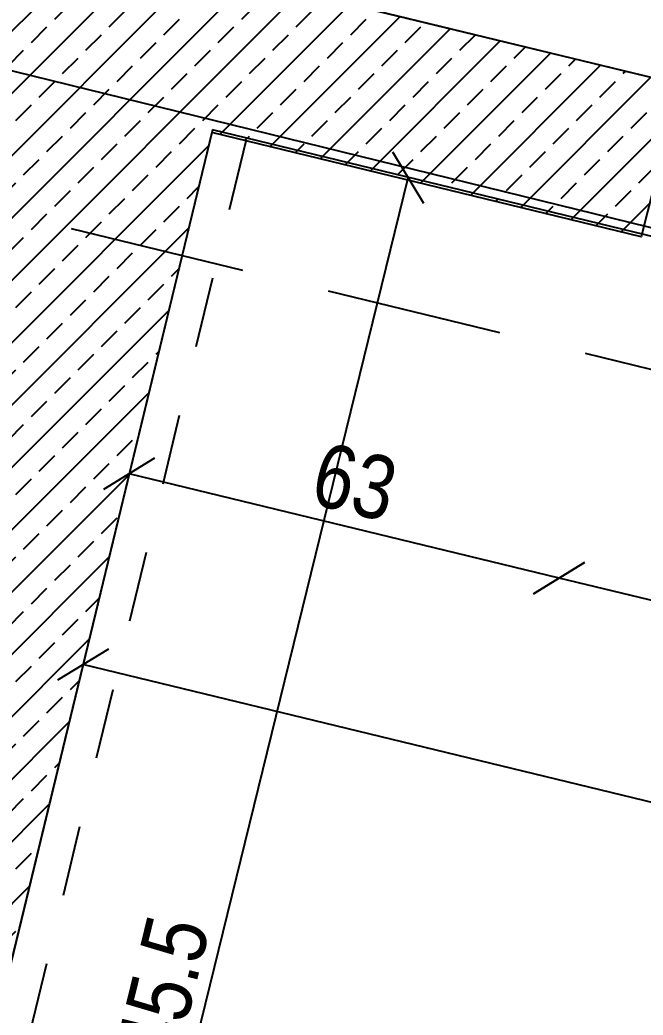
# Model space of a CAD drawing. Header units: metres. Extents: x 493 to 630, y -132 to -15.
# Drawn here: x 552.449 to 553.333, y -41.246 to -39.835 of the extents above; entities that cross this region are included whole.
import ezdxf

# ---------------------------------------------------------------- set-up
doc = ezdxf.new("R2010")
doc.units = ezdxf.units.M
doc.header["$MEASUREMENT"] = 0
doc.header["$PDMODE"] = 3
doc.linetypes.add('HIDDEN2', pattern=[0.1875, 0.125, -0.0625])
for name, color, linetype in [('a_caramida', 2, 'Continuous'), ('a_cote_50', 9, 'Continuous'), ('a_pereti_hasuri', 253, 'Continuous'), ('a_punctat', 40, 'HIDDEN2'), ('a_scari_punctat', 40, 'HIDDEN2')]:
    doc.layers.add(name, color=color, linetype=linetype)
doc.layers.add('a_suprafete', color=7, linetype='Continuous', plot=False)
doc.styles.get("Standard").update_dxf_attribs({"font": 'ARIALN.TTF'})
doc.dimstyles.new('50 cote', dxfattribs={"dimtxt": 0.09, "dimasz": 0.06, "dimexe": 0, "dimexo": 0, "dimgap": 0.018, "dimtad": 1, "dimdec": 1, "dimlfac": 100, "dimrnd": 0.5, "dimdsep": 46, "dimtxsty": 'Standard', "dimblk": 'OBLIQUE', "dimcen": 0.00045, "dimclrd": 256, "dimclrt": 4, "dimadec": 1, "dimazin": 0, "dimtfac": 1, "dimtdec": 1, "dimtix": 1, "dimtofl": 0, "dimtmove": 0, "dimatfit": 3, "dimldrblk": 'OBLIQUE', "dimfxl": 0, "dimtolj": 1, "dimtzin": 0, "dimarcsym": 0})

# ---------------------------------------------------------------- blocks, each defined once
blk = doc.blocks.new('_Oblique')
at = {"color": 0, "linetype": 'ByBlock', "lineweight": -2}
blk.add_line((-0.5, -0.5), (0.5, 0.5), dxfattribs=at)
blk = doc.blocks.new('*D994')
at = {"layer": 'a_cote_50', "lineweight": -2, "ltscale": 0.3}
blk.add_line((552.8734, -39.616), (553.4274, -39.7503), dxfattribs=at)
at = {"layer": 'Defpoints', "color": 0, "ltscale": 0.3}
for p in [(552.8415, -39.7475), (553.4274, -39.7503), (553.3678, -39.996)]:
    blk.add_point(p, dxfattribs=at)
at = {"layer": 'a_cote_50', "lineweight": -2, "ltscale": 0.3, "xscale": 0.06, "yscale": 0.06, "zscale": 0.06}
for p, rotation in [((552.8734, -39.616), 166.377069906227), ((553.4274, -39.7503), 346.377069906227)]:
    blk.add_blockref('_Oblique', p, dxfattribs=dict(at, rotation=rotation))
at = {"layer": 'a_cote_50', "color": 4, "ltscale": 0.3, "insert": (553.1654, -39.6212), "char_height": 0.09, "attachment_point": 5, "rotation": 346.3771}
blk.add_mtext('\\A1;57', dxfattribs=at)
blk = doc.blocks.new('*D1179')
at = {"layer": 'a_cote_50', "lineweight": -2, "ltscale": 0.3}
blk.add_line((-3.8531, -14.9061), (-4.4631, -14.7582), dxfattribs=at)
at = {"layer": 'Defpoints', "color": 0, "ltscale": 0.3}
for p in [(-4.3449, -14.2703), (-3.7348, -14.4182), (-4.4631, -14.7582)]:
    blk.add_point(p, dxfattribs=at)
at = {"layer": 'a_cote_50', "lineweight": -2, "ltscale": 0.3, "xscale": 0.06, "yscale": 0.06, "zscale": 0.06}
for p, rotation in [((-4.4631, -14.7582), 166.377069906232), ((-3.8531, -14.9061), 346.377069906232)]:
    blk.add_blockref('_Oblique', p, dxfattribs=dict(at, rotation=rotation))
at = {"layer": 'a_cote_50', "color": 4, "ltscale": 0.3, "insert": (-4.143, -14.77), "char_height": 0.09, "attachment_point": 5, "rotation": 346.3771}
blk.add_mtext('\\A1;63', dxfattribs=at)
blk = doc.blocks.new('*D1180')
at = {"layer": 'a_cote_50', "lineweight": -2, "ltscale": 0.3}
blk.add_line((-4.6524, -16.722), (-4.0671, -14.3386), dxfattribs=at)
at = {"layer": 'Defpoints', "color": 0, "ltscale": 0.3}
for p in [(-4.3449, -14.2703), (-4.0671, -14.3386), (-4.9302, -16.6538)]:
    blk.add_point(p, dxfattribs=at)
at = {"layer": 'a_cote_50', "lineweight": -2, "ltscale": 0.3, "xscale": 0.06, "yscale": 0.06, "zscale": 0.06}
for p, rotation in [((-4.0671, -14.3386), 76.2016449080761), ((-4.6524, -16.722), 256.201644908076)]:
    blk.add_blockref('_Oblique', p, dxfattribs=dict(at, rotation=rotation))
at = {"layer": 'a_cote_50', "color": 4, "ltscale": 0.3, "insert": (-4.4219, -15.515), "char_height": 0.09, "attachment_point": 5, "rotation": 76.2016}
blk.add_mtext('\\A1;245.5', dxfattribs=at)
blk = doc.blocks.new('*D1206')
at = {"layer": 'a_cote_50', "lineweight": -2, "ltscale": 0.3}
blk.add_line((0.0117, -16.129), (-4.5287, -15.0287), dxfattribs=at)
at = {"layer": 'Defpoints', "color": 0, "ltscale": 0.3}
for p in [(-4.345, -14.2708), (-4.5287, -15.0287), (0.1954, -15.3712)]:
    blk.add_point(p, dxfattribs=at)
at = {"layer": 'a_cote_50', "lineweight": -2, "ltscale": 0.3, "xscale": 0.06, "yscale": 0.06, "zscale": 0.06}
for p, rotation in [((-4.5287, -15.0287), 166.3770699062299), ((0.0117, -16.129), 346.3770699062299)]:
    blk.add_blockref('_Oblique', p, dxfattribs=dict(at, rotation=rotation))
at = {"layer": 'a_cote_50', "color": 4, "ltscale": 0.3, "insert": (-2.2434, -15.5167), "char_height": 0.09, "attachment_point": 5, "rotation": 346.3771}
blk.add_mtext('\\A1;467', dxfattribs=at)
blk = doc.blocks.new('*D1208')
at = {"layer": 'a_cote_50', "lineweight": -2, "ltscale": 0.3}
blk.add_line((-1.4027, -15.4999), (-3.8531, -14.9061), dxfattribs=at)
at = {"layer": 'Defpoints', "color": 0, "ltscale": 0.3}
for p in [(-3.7348, -14.4182), (-3.8531, -14.9061), (-1.2846, -15.0125)]:
    blk.add_point(p, dxfattribs=at)
at = {"layer": 'a_cote_50', "lineweight": -2, "ltscale": 0.3, "xscale": 0.06, "yscale": 0.06, "zscale": 0.06}
for p, rotation in [((-3.8531, -14.9061), 166.377069906232), ((-1.4027, -15.4999), 346.377069906232)]:
    blk.add_blockref('_Oblique', p, dxfattribs=dict(at, rotation=rotation))
at = {"layer": 'a_cote_50', "color": 4, "ltscale": 0.3, "insert": (-2.6128, -15.1409), "char_height": 0.09, "attachment_point": 5, "rotation": 346.3771}
blk.add_mtext('\\A1;252', dxfattribs=at)
blk = doc.blocks.new('COTE EXY')
at = {"layer": 'a_cote_50', "ltscale": 0.3}
for p1, p2, distance, picture, middle in [((-4.9302, -16.6538), (-4.3449, -14.2703), -0.286, '*D1180', (-4.4219, -15.515)), ((0.1954, -15.3712), (-4.345, -14.2708), 0.7798, '*D1206', (-2.2434, -15.5167))]:
    dim = blk.add_aligned_dim(p1=p1, p2=p2, distance=distance, dimstyle='50 cote', dxfattribs=at)
    dim.commit()
    dim.dimension.update_dxf_attribs({"geometry": picture, "text_midpoint": middle})
for base, p1, p2, picture, middle in [((-4.4631, -14.7582), (-3.7348, -14.4182), (-4.3449, -14.2703), '*D1179', (-4.143, -14.77)), ((-3.8531, -14.9061), (-1.2846, -15.0125), (-3.7348, -14.4182), '*D1208', (-2.6128, -15.1409))]:
    dim = blk.add_linear_dim(base=base, p1=p1, p2=p2, angle=346.3771, dimstyle='50 cote', override={"dimtmove": 1}, dxfattribs=at)
    dim.commit()
    dim.dimension.update_dxf_attribs({"geometry": picture, "text_midpoint": middle})

msp = doc.modelspace()

# ---------------------------------------------------------------- hatches: boundary and pattern name
at = {"layer": 'a_pereti_hasuri', "ltscale": 0.3}
h = msp.add_hatch(dxfattribs=at)
h.set_pattern_fill('ANSI33', color=256, scale=0.25, style=0)
h.set_pattern_definition([(45, (-4876.954644, 8292.469365), (-0.04419417382, 0.04419417382), []), (45, (-4876.91045, 8292.469365), (-0.04419417382, 0.04419417382), [0.03125, -0.015625])])
h.paths.add_polyline_path([(551.5892, -42.2413), (551.7901, -41.4122), (552.0525, -41.4758), (552.4011, -40.0374), (552.1387, -39.9738), (552.2471, -39.5268), (552.8594, -39.6752), (552.8311, -39.7918), (553.3851, -39.926), (553.3306, -40.1424), (552.7212, -39.9947), (552.1442, -42.3758)])

# ---------------------------------------------------------------- linework, layer by layer
at = {"layer": 'a_caramida', "ltscale": 0.3}
msp.add_lwpolyline([(551.5892, -42.2413), (551.7901, -41.4122), (551.7901, -41.4122), (552.0525, -41.4758), (552.4011, -40.0374), (552.1387, -39.9738), (552.2471, -39.5268), (552.8594, -39.6752), (552.8311, -39.7918), (553.3851, -39.926), (553.3306, -40.1424), (552.7212, -39.9947), (552.1442, -42.3758)], close=True, dxfattribs=at)
at = {"layer": 'a_cote_50', "ltscale": 0.3}
for points in [[(557.296, -51.3164), (557.2625, -41.0914), (552.7221, -39.991), (552.1442, -42.3758), (548.0526, -41.3842), (548.6367, -38.9739), (536.881, -36.125), (538.1811, -30.7603), (536.2374, -30.2892), (536.1417, -21.4451), (539.835, -22.3547), (539.9527, -21.8688), (568.5645, -28.8028), (567.4818, -40.5631), (570.7455, -40.2911), (570.7455, -40.6911), (570.9553, -40.6911), (570.9553, -47.6311), (570.6253, -47.6311), (570.6253, -59.2511)], [(568.7453, -89.1211), (570.9453, -89.1211), (570.9453, -40.2745), (567.4818, -40.5631), (568.5645, -28.8028), (539.9527, -21.8688), (539.835, -22.3547), (536.1514, -21.462), (536.2469, -30.2915), (538.1811, -30.7603), (536.881, -36.125), (548.6367, -38.9739), (557.2625, -41.0914), (557.2618, -51.3164), (560.1356, -51.3166), (560.1356, -58.222), (560.1356, -71.7996), (557.2551, -71.7996), (557.3251, -78.5696), (553.7851, -78.5696), (553.7851, -89.1211), (570.9453, -89.1211)]]:
    msp.add_lwpolyline(points, dxfattribs=at)
at = {"layer": 'a_punctat', "ltscale": 0.5}
msp.add_lwpolyline([(548.5881, -38.9622), (547.9922, -41.421), (552.181, -42.4361), (552.7698, -40.0065)], dxfattribs=at)
at = {"layer": 'a_scari_punctat', "ltscale": 2}
msp.add_lwpolyline([(556.4463, -52.0265), (556.4099, -41.0734), (536.4549, -36.2373), (537.7544, -30.8753), (536.2493, -30.5106), (536.1456, -20.9233), (539.5781, -21.7688), (539.6955, -21.2841), (568.9594, -28.3762), (567.976, -39.045), (571.6331, -38.7496), (571.6331, -39.2176), (571.9632, -39.2176), (571.9695, -48.4811)], dxfattribs=at)
at = {"layer": 'a_suprafete', "ltscale": 0.3}
msp.add_lwpolyline([(552.8311, -39.7918), (554.1836, -34.2957), (557.7625, -35.1528), (556.8133, -39.0694), (556.8159, -39.0583), (556.4929, -40.3911), (556.4443, -40.3794), (556.3784, -40.6515)], close=True, dxfattribs=at)

# ---------------------------------------------------------------- block references
at = {"layer": 'a_cote_50'}
msp.add_blockref('COTE EXY', (557.0671, -25.7202), dxfattribs=at)

# ---------------------------------------------------------------- dimensions: what is measured, and where the dimension line sits
at = {"layer": 'a_cote_50', "ltscale": 0.3}
dim = msp.add_linear_dim(base=(553.4274, -39.7503), p1=(552.8415, -39.7475), p2=(553.3678, -39.996), angle=166.3771, dimstyle='50 cote', override={"dimtmove": 1}, dxfattribs=at)
dim.commit()
dim.dimension.update_dxf_attribs({"geometry": '*D994', "text_midpoint": (553.1654, -39.6212)})

doc.saveas('drawing.dxf')
